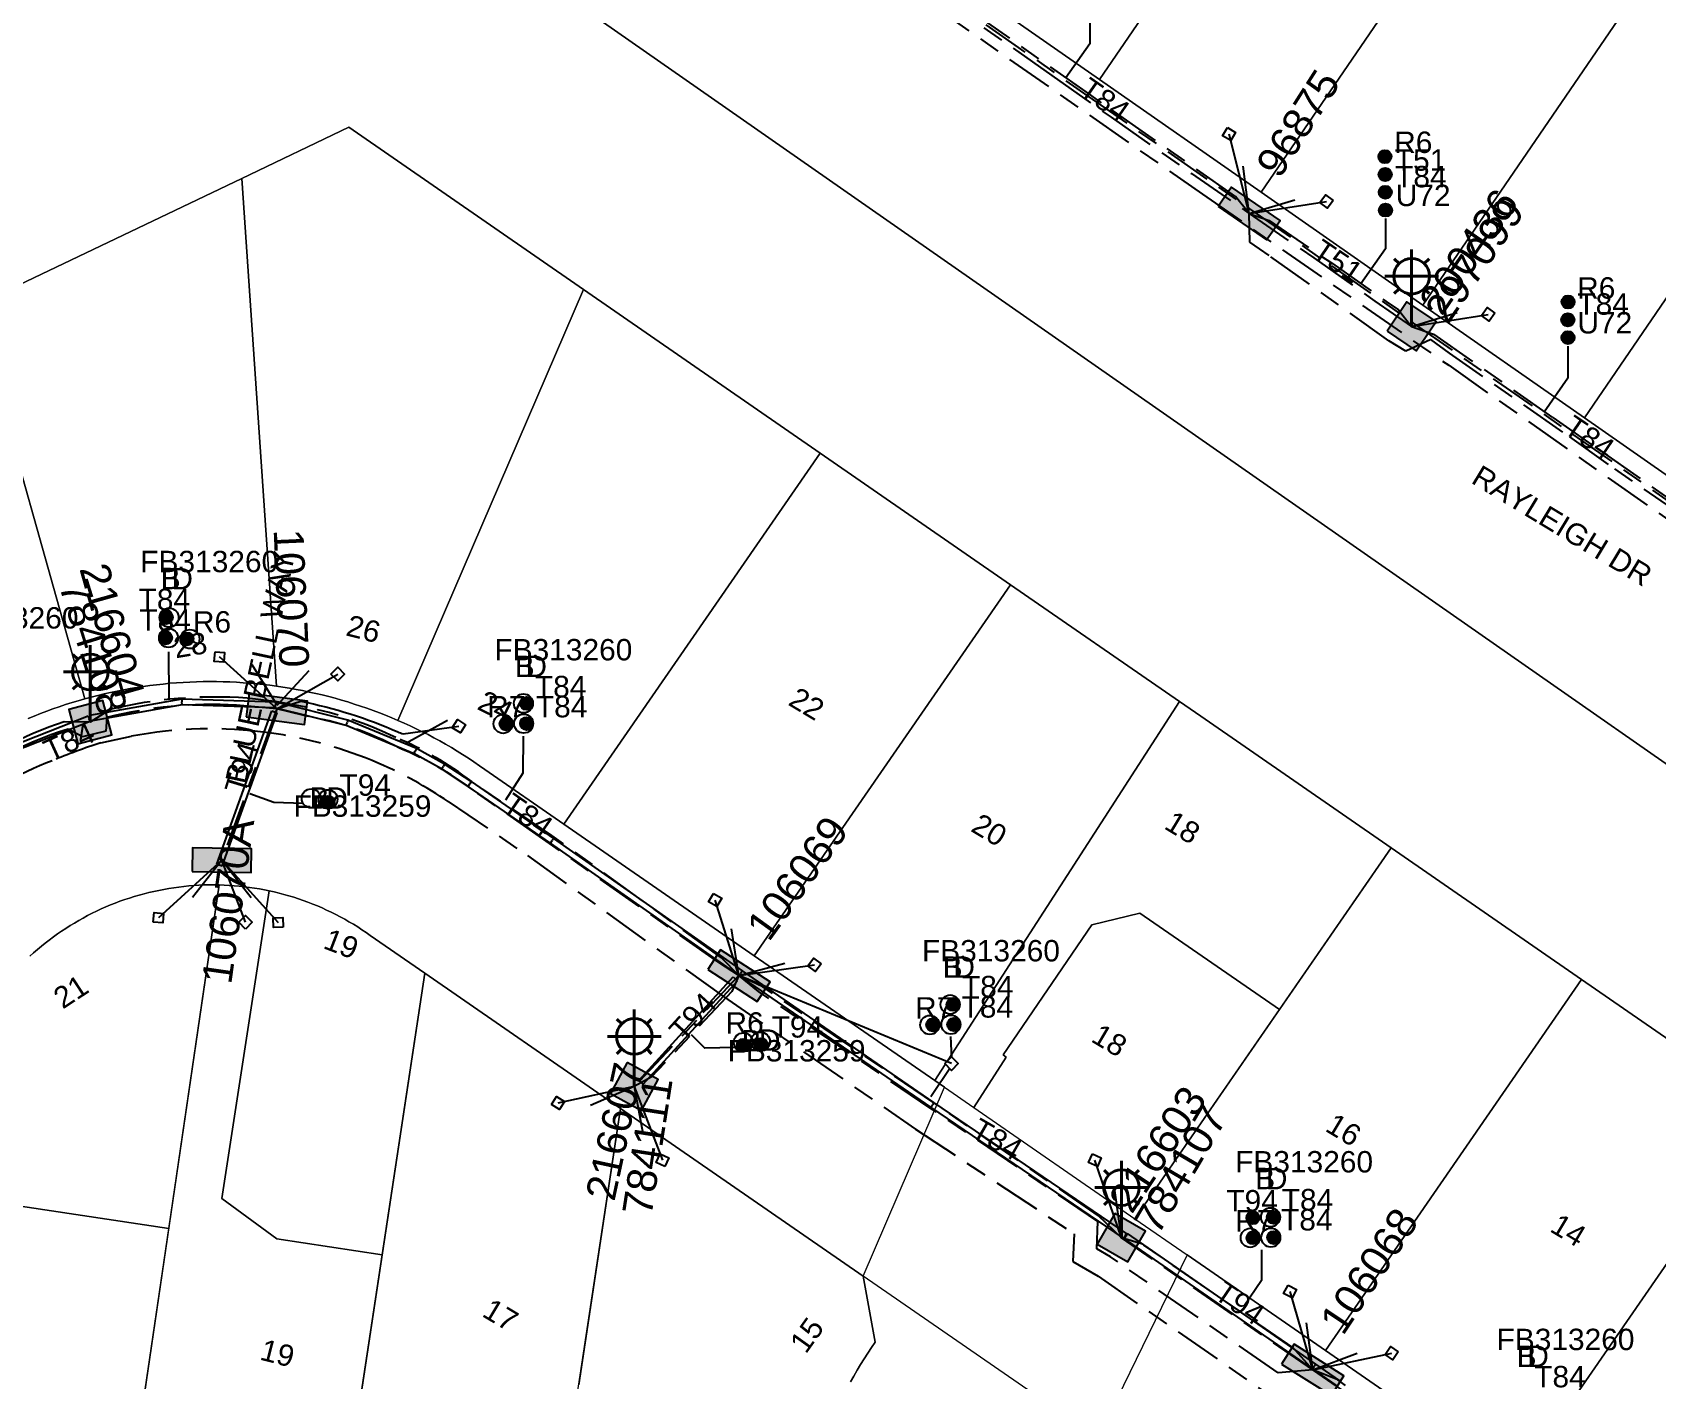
# Model space of a CAD drawing. Header units: metres. Extents: x 282960 to 285195, y 6134329 to 6136665.
# Drawn here: x 283253.1 to 283389.7, y 6135698.1 to 6135811.4 of the extents above; entities that cross this region are included whole.
import ezdxf
from ezdxf.enums import TextEntityAlignment as Align

# ---------------------------------------------------------------- set-up
doc = ezdxf.new("R2010")
doc.units = ezdxf.units.M
doc.linetypes.add('Cable Exist UG', pattern=[8.2, 4, -1.2, 1.8, -1.2])
doc.layers.get('0').update_dxf_attribs({"color": 6})
doc.layers.add('Cadastre Land Parcels_SP_EXT', color=9, linetype='Continuous', lineweight=5)
doc.layers.add('Cadastre Roads_SP_EXT', color=9, linetype='Continuous', lineweight=5)
for name, color, linetype in [('Duct_SP_EXT', 7, 'Continuous'), ('Equip_SP_SL_EXT', 7, 'Continuous'), ('Mains_HV_EXT', 7, 'Continuous'), ('Mains_LV_EXT', 7, 'Continuous'), ('Mains_SL_EXT', 7, 'Continuous'), ('Services_SP_EXT', 7, 'Continuous'), ('SupportsUG_SP_LV_EXT', 7, 'Continuous'), ('SupportsUG_SP_LV_SL_EXT', 7, 'Continuous'), ('Trench_SP_EXT', 7, 'Continuous')]:
    doc.layers.add(name, color=color, linetype=linetype)
doc.styles.add('COLUMN_LABEL', font='arial.ttf')
doc.styles.add('iecARIAL', font='arial.ttf', dxfattribs={"height": 2})
doc.styles.add('POLE_LABEL', font='arial.ttf')
doc.styles.get("Standard").update_dxf_attribs({"font": 'arial.ttf'})

# ---------------------------------------------------------------- blocks, each defined once
blk = doc.blocks.new('COLUMN_EXT')
blk.add_hatch(color=256).paths.add_polyline_path([(-1.49, 1.48), (-1.49, -1.49), (1.48, -1.49), (1.48, 1.48)])
blk.add_lwpolyline([(-1.49, -1.49), (1.48, -1.49), (1.48, 1.48), (-1.49, 1.48)], close=True)
for tag, height, style, flags, p in [('ASSET_NUM', 2.5, 'COLUMN_LABEL', 8, (2, 2)), ('STRUCTURE_PLANT_NUMBER', 0.2, 'POLE_LABEL', 9, (1.81, 0.03)), ('STREET_CODE', 0.2, 'COLUMN_LABEL', 9, (1.81, -0.2))]:
    blk.add_attdef(tag, text='', height=height, dxfattribs=dict(style=style, flags=flags)).set_placement(p, align=Align.MIDDLE_LEFT)
at = {"flags": 9}
for tag, p in [('COLUMN_TYPE', (1.81, -0.4)), ('OWNED_BY', (1.81, -0.6)), ('STATE', (1.81, -0.8)), ('USAGE', (1.81, -1)), ('LEGEND', (1.81, -1.2)), ('LOCATION', (1.81, -1.4)), ('STREETNAME', (1.81, -1.6)), ('SUBURB', (1.81, -1.8)), ('NOTES', (1.81, -2))]:
    blk.add_attdef(tag, text='', height=0.2, dxfattribs=at).set_placement(p, align=Align.MIDDLE_LEFT)
at = {"flags": 1}
blk.add_attdef('Z', (1.81, -2.35), '', height=0.2, dxfattribs=at)
blk = doc.blocks.new('PILLAR_EXT')
blk.add_hatch(color=256).paths.add_polyline_path([(-2.475, 0.99), (-2.475, -0.99), (2.475, -0.99), (2.475, 0.99)])
blk.add_lwpolyline([(-2.475, -0.99), (2.475, -0.99), (2.475, 0.99), (-2.475, 0.99)], close=True)
at = {"style": 'iecARIAL', "flags": 8}
blk.add_attdef('ASSET_NUM', (1.5, 3.5), '', height=2.5, dxfattribs=at)
for tag, p, flags in [('OWNED_BY', (0, -0.2), 9), ('STATE', (0, -0.4), 9), ('SUPPORT_TYPE', (0, -0.6), 9), ('USAGE', (0, -0.8), 9), ('LEGEND', (0, -1), 9), ('LOCATION', (0, -1.2), 9), ('NOTES', (0, -1.4), 9), ('STREETNAME', (0, -1.8), 9), ('SUBURB', (0, -2), 1), ('PARENT', (0, -1.6), 9)]:
    blk.add_attdef(tag, p, '', height=0.2, dxfattribs=dict(flags=flags))
blk = doc.blocks.new('DUCT_EXT')
blk.add_circle((0, 0.8), 0.8)
at = {"flags": 1}
blk.add_attdef('Z', (0, 0), '', height=0.2, dxfattribs=at)
at = {"flags": 9}
for tag, p in [('DUCT_CODE', (0, 0)), ('XSECT_TYPE', (0, -0.2)), ('STATE', (0, -0.6)), ('FB_REFERENCE', (0, -0.4)), ('NOTES', (0, -0.8))]:
    blk.add_attdef(tag, text='', height=0.2, dxfattribs=at).set_placement(p, align=Align.MIDDLE_LEFT)
blk = doc.blocks.new('SL_LANTERN_EXT')
at = {"lineweight": 40}
for p, q in [((-1.46, 5.68), (-1.06, 5.28)), ((0, 1.97), (0, 6.47)), ((1.46, 5.68), (1.06, 5.28)), ((-2.25, 4.22), (2.25, 4.22)), ((-1.46, 2.76), (-1.06, 3.16)), ((1.46, 2.76), (1.06, 3.16)), ((0, 0), (0, 2.72))]:
    blk.add_line(p, q, dxfattribs=at)
blk.add_circle((0, 4.22), 1.5, dxfattribs=at)
at = {"style": 'iecARIAL', "flags": 8}
blk.add_attdef('ASSET_NUM', (1.5, 1.5), '', height=2.5, dxfattribs=at)
for tag, p, height, flags in [('CONSTRUCTED_VOLTAGE', (0.98, -0.65), 0.2, 9), ('CONTROL_TYPE', (0.98, -0.85), 0.2, 9), ('LANTERN_PURPOSE', (0.98, -1.05), 0.2, 9), ('LANTERN_TYPE', (0.98, -1.25), 0.2, 9), ('NO_PHASES', (0.98, -1.45), 0.2, 9), ('LNUMBER', (2.18, -3.25), 2.5, 8), ('OPERATING_VOLTAGE', (0.98, -1.65), 0.2, 9), ('ORIENTATION', (0.98, -1.85), 0.2, 9), ('OWNED_BY', (0.98, -2.05), 0.2, 9), ('STATE', (0.98, -2.25), 0.2, 9), ('USAGE', (0.98, -2.45), 0.2, 9), ('CEXIST', (0.98, -2.65), 0.2, 9), ('CNEW', (0.98, -2.85), 0.2, 9), ('CNUMBER', (0.98, -3.05), 0.2, 9), ('CREMOVE', (0.98, -3.25), 0.2, 9), ('CREPLACE', (0.98, -3.45), 0.2, 9), ('LKINGHEIGHT', (0.98, -3.65), 0.2, 9), ('LBRACKET', (0.98, -3.85), 0.2, 9), ('LBRACKETVOCAB', (0.98, -4.05), 0.2, 9), ('LCATEGORY', (0.98, -4.25), 0.2, 9), ('LCHARGE1', (0.98, -4.45), 0.2, 9), ('LCHARGE1PERCENT', (0.98, -4.65), 0.2, 9), ('LCHARGE2', (0.98, -4.85), 0.2, 9), ('LCHARGE2PERCENT', (0.98, -5.05), 0.2, 9), ('LCHARGE3', (0.98, -5.25), 0.2, 9), ('LCHARGE3PERCENT', (0.98, -5.45), 0.2, 9), ('LEXIST', (0.98, -5.65), 0.2, 9), ('LLAMP', (0.98, -5.85), 0.2, 9), ('LLAMPVOCAB', (0.98, -6.05), 0.2, 9), ('LMAST', (0.98, -6.25), 0.2, 9), ('LMASTVOCAB', (0.98, -6.45), 0.2, 9), ('LNEW', (0.98, -6.65), 0.2, 9), ('LANTNUMBER', (0.98, -6.85), 0.2, 9), ('LOUTREACH', (0.98, -7.25), 0.2, 9), ('LOUTREACHVOCAB', (0.98, -7.45), 0.2, 9), ('LRATECODE', (0.98, -7.65), 0.2, 9), ('LREMOVE', (0.98, -7.85), 0.2, 9), ('LREPLACE', (0.98, -8.05), 0.2, 9), ('LTYPE', (0.98, -8.25), 0.2, 9), ('STREETNAME', (0.98, -9.25), 0.2, 9), ('SUBURB', (0.98, -9.45), 0.2, 1), ('LTYPEVOCAB', (0.98, -8.45), 0.2, 9), ('LEGEND', (0.98, -8.65), 0.2, 9), ('LOCATION', (0.98, -8.85), 0.2, 9), ('NOTES', (0.98, -9.05), 0.2, 9)]:
    blk.add_attdef(tag, p, '', height=height, dxfattribs=dict(flags=flags))
blk = doc.blocks.new('CCP_EXT')
at = {"flags": 9}
for tag, p in [('LEGEND', (0, -1.4)), ('STATE', (0, -1.8)), ('LIFE_SUPPORT', (0, -1.6)), ('NOTES', (0, -2))]:
    blk.add_attdef(tag, text='', height=0.2, dxfattribs=at).set_placement(p, align=Align.MIDDLE_LEFT)
blk.add_wipeout([(0, 0.57), (0.57, 0), (0, -0.57), (-0.57, 0)])
blk.add_lwpolyline([(-0.57, 0), (0, 0.57), (0.57, 0), (0, -0.57), (-0.57, 0)])
at = {"flags": 1}
blk.add_attdef('Z', (0, 0), '', height=0.2, dxfattribs=at)
at = {"flags": 9}
for tag, p in [('CCP_TYPE', (0, 0)), ('CONSTRUCTED_VOLTAGE', (0, -0.2)), ('OPERATING_VOLTAGE', (0, -0.6)), ('ORIENTATION', (0, -0.8)), ('OWNED_BY', (0, -1)), ('NO_PHASES', (0, -0.4)), ('USAGE', (0, -1.2))]:
    blk.add_attdef(tag, text='', height=0.2, dxfattribs=at).set_placement(p, align=Align.MIDDLE_LEFT)
blk = doc.blocks.new('CABLE_LARGE_EXT')
h = blk.add_hatch(color=256)
edge = h.paths.add_edge_path()
edge.add_arc((0, 0.55), 0.55, 0, 360)
blk.add_circle((0, 0.55), 0.55)
at = {"flags": 1}
blk.add_attdef('Z', (0, 0), '', height=0.2, dxfattribs=at)
at = {"flags": 9}
for tag, p in [('COND_CODE', (0, 0)), ('STATE', (0, -0.4)), ('XSECT_SIZE', (0, -0.6)), ('FB_REFERENCE', (0, -0.2)), ('NOTES', (0, -0.8))]:
    blk.add_attdef(tag, text='', height=0.2, dxfattribs=at).set_placement(p, align=Align.MIDDLE_LEFT)

msp = doc.modelspace()

# ---------------------------------------------------------------- linework, layer by layer
at = {"layer": 'Cadastre Land Parcels_SP_EXT', "linetype": 'Continuous'}
for points in [[(283219.92, 6135869.03), (283205.02, 6135767.79), (283219.39, 6135774.65), (283248.22, 6135788.41), (283270.74, 6135799.17), (283279.75, 6135803.47), (283299.48, 6135789.82), (283319.38, 6135776.06), (283335.39, 6135764.98), (283349.6, 6135755.16), (283351.41, 6135753.91), (283367.42, 6135742.83), (283383.44, 6135731.75), (283399.46, 6135720.68)], [(283219.92, 6135869.03), (283205.02, 6135767.79), (283219.39, 6135774.65), (283248.22, 6135788.41), (283270.74, 6135799.17), (283279.75, 6135803.47), (283299.48, 6135789.82), (283319.38, 6135776.06), (283335.39, 6135764.98), (283349.6, 6135755.16), (283351.41, 6135753.91), (283367.42, 6135742.83), (283383.44, 6135731.75), (283399.46, 6135720.68)], [(283439.35, 6135715.85), (283253.22, 6135845.78)], [(283439.35, 6135715.85), (283253.22, 6135845.78)], [(283252.76, 6135753.71), (283253.28, 6135753.92), (283253.8, 6135754.13), (283254.32, 6135754.33), (283254.85, 6135754.52), (283255.38, 6135754.71), (283255.91, 6135754.89), (283256.45, 6135755.06), (283256.98, 6135755.22), (283257.52, 6135755.37), (283248.22, 6135788.41)], [(283244.83, 6135713.78), (283264.59, 6135710.81), (283268.83, 6135739.71), (283268.83, 6135739.71), (283268.4, 6135739.72), (283267.98, 6135739.72), (283267.55, 6135739.71), (283267.13, 6135739.69), (283266.7, 6135739.66), (283266.28, 6135739.63), (283265.85, 6135739.59), (283265.43, 6135739.54), (283265.01, 6135739.48), (283264.59, 6135739.42), (283264.17, 6135739.34), (283263.75, 6135739.26), (283263.34, 6135739.17), (283262.92, 6135739.08), (283262.51, 6135738.97), (283262.1, 6135738.86), (283261.69, 6135738.74), (283261.29, 6135738.61), (283260.88, 6135738.48), (283260.48, 6135738.34), (283260.09, 6135738.19), (283259.69, 6135738.03), (283259.3, 6135737.86), (283258.91, 6135737.69), (283258.52, 6135737.51), (283258.14, 6135737.33), (283257.76, 6135737.13), (283257.39, 6135736.93), (283257.02, 6135736.73), (283256.65, 6135736.51), (283256.29, 6135736.29), (283255.93, 6135736.06), (283255.57, 6135735.83), (283255.22, 6135735.59), (283254.88, 6135735.34), (283254.54, 6135735.08), (283254.2, 6135734.82), (283253.87, 6135734.56), (283253.54, 6135734.28), (283253.22, 6135734.01), (283252.91, 6135733.72)], [(283321.94, 6135697.9), (283322.21, 6135698.39), (283322.5, 6135698.87), (283322.79, 6135699.36), (283323.08, 6135699.83), (283323.39, 6135700.31), (283323.7, 6135700.78), (283324.01, 6135701.24), (283322.99, 6135706.8), (283302.59, 6135720.91), (283299.07, 6135697.66)]]:
    msp.add_lwpolyline(points, dxfattribs=at)
for points in [[(283363.27, 6135841.8), (283348.83, 6135849.79), (283327.37, 6135818.33), (283342.89, 6135807.49), (283365.5, 6135840.57), (283363.27, 6135841.8)], [(283342.89, 6135807.49), (283356.48, 6135798), (283379.09, 6135831.08), (283374.1, 6135834.56), (283365.5, 6135840.57), (283342.89, 6135807.49)], [(283356.48, 6135798), (283370.07, 6135788.51), (283392.68, 6135821.58), (283387.69, 6135825.07), (283379.09, 6135831.08), (283356.48, 6135798)], [(283370.07, 6135788.51), (283383.67, 6135779.02), (283406.28, 6135812.09), (283401.16, 6135815.67), (283392.68, 6135821.58), (283370.07, 6135788.51)], [(283383.67, 6135779.02), (283397.26, 6135769.53), (283419.87, 6135802.6), (283414.62, 6135806.27), (283406.28, 6135812.09), (283383.67, 6135779.02)], [(283299.48, 6135789.82), (283279.75, 6135803.47), (283270.74, 6135799.17), (283273.64, 6135756.44), (283274.19, 6135756.36), (283274.75, 6135756.27), (283275.3, 6135756.17), (283275.85, 6135756.07), (283276.4, 6135755.95), (283276.95, 6135755.83), (283277.49, 6135755.7), (283278.04, 6135755.57), (283278.58, 6135755.42), (283279.12, 6135755.27), (283279.66, 6135755.11), (283280.19, 6135754.94), (283280.73, 6135754.77), (283281.26, 6135754.59), (283281.79, 6135754.4), (283282.31, 6135754.2), (283282.83, 6135754), (283283.35, 6135753.78), (283283.87, 6135753.56), (283299.48, 6135789.82)], [(283270.74, 6135799.17), (283248.22, 6135788.41), (283257.52, 6135755.37), (283258.06, 6135755.52), (283258.61, 6135755.66), (283259.15, 6135755.79), (283259.7, 6135755.91), (283260.25, 6135756.03), (283260.8, 6135756.14), (283261.35, 6135756.24), (283261.9, 6135756.33), (283262.46, 6135756.42), (283263.01, 6135756.49), (283263.57, 6135756.56), (283264.13, 6135756.62), (283264.69, 6135756.68), (283265.25, 6135756.72), (283265.81, 6135756.76), (283266.37, 6135756.79), (283266.93, 6135756.81), (283267.49, 6135756.82), (283268.05, 6135756.83), (283268.61, 6135756.82), (283269.17, 6135756.81), (283269.73, 6135756.8), (283270.29, 6135756.77), (283270.85, 6135756.73), (283271.41, 6135756.69), (283271.97, 6135756.64), (283272.53, 6135756.58), (283273.08, 6135756.52), (283273.64, 6135756.44), (283270.74, 6135799.17)], [(283319.38, 6135776.06), (283299.48, 6135789.82), (283283.87, 6135753.56), (283284.38, 6135753.34), (283284.89, 6135753.1), (283285.4, 6135752.86), (283285.9, 6135752.61), (283286.4, 6135752.36), (283286.89, 6135752.09), (283287.39, 6135751.83), (283287.87, 6135751.55), (283288.36, 6135751.27), (283288.84, 6135750.97), (283289.31, 6135750.68), (283289.79, 6135750.37), (283290.25, 6135750.06), (283290.72, 6135749.75), (283291.17, 6135749.42), (283297.81, 6135744.84), (283319.38, 6135776.06)], [(283297.81, 6135744.84), (283313.82, 6135733.76), (283335.39, 6135764.98), (283319.38, 6135776.06), (283297.81, 6135744.84)], [(283349.6, 6135755.16), (283335.39, 6135764.98), (283313.82, 6135733.76), (283329.02, 6135723.26), (283349.6, 6135755.16)], [(283367.42, 6135742.83), (283351.41, 6135753.91), (283349.6, 6135755.16), (283329.02, 6135723.26), (283329.84, 6135722.69), (283332.31, 6135720.98), (283335.04, 6135725.22), (283334.77, 6135725.41), (283342.24, 6135736.37), (283346.27, 6135737.35), (283358.02, 6135729.22), (283367.42, 6135742.83)], [(283345.86, 6135711.61), (283350.25, 6135708.58), (283361.88, 6135700.54), (283383.44, 6135731.75), (283367.42, 6135742.83), (283345.86, 6135711.61)], [(283282.53, 6135708.58), (283273.68, 6135709.94), (283269.04, 6135713.32), (283273.04, 6135739.22), (283272.63, 6135739.3), (283272.21, 6135739.38), (283271.79, 6135739.45), (283271.37, 6135739.51), (283270.95, 6135739.56), (283270.52, 6135739.61), (283270.1, 6135739.65), (283269.68, 6135739.68), (283269.25, 6135739.7), (283268.83, 6135739.71), (283261.79, 6135691.75), (283279.17, 6135686.37), (283282.53, 6135708.58)], [(283286.12, 6135732.29), (283281.54, 6135735.46), (283281.19, 6135735.71), (283280.84, 6135735.94), (283280.48, 6135736.18), (283280.12, 6135736.4), (283279.75, 6135736.62), (283279.39, 6135736.83), (283279.01, 6135737.03), (283278.64, 6135737.23), (283278.25, 6135737.42), (283277.87, 6135737.6), (283277.48, 6135737.78), (283277.09, 6135737.95), (283276.7, 6135738.11), (283276.3, 6135738.26), (283275.9, 6135738.41), (283275.5, 6135738.55), (283275.1, 6135738.68), (283274.69, 6135738.8), (283274.28, 6135738.92), (283273.87, 6135739.02), (283273.46, 6135739.13), (283273.04, 6135739.22), (283269.04, 6135713.32), (283273.68, 6135709.94), (283282.53, 6135708.58), (283286.12, 6135732.29)], [(283358.02, 6135729.22), (283346.27, 6135737.35), (283342.24, 6135736.37), (283334.77, 6135725.41), (283335.04, 6135725.22), (283332.31, 6135720.98), (283345.86, 6135711.61), (283358.02, 6135729.22)], [(283278.63, 6135682.8), (283296.08, 6135677.88), (283302.59, 6135720.91), (283286.12, 6135732.29), (283278.63, 6135682.8)], [(283361.88, 6135700.54), (283377.9, 6135689.47), (283399.46, 6135720.68), (283383.44, 6135731.75), (283361.88, 6135700.54)], [(283377.9, 6135689.47), (283393.91, 6135678.39), (283415.47, 6135709.6), (283399.46, 6135720.68), (283377.9, 6135689.47)], [(283264.59, 6135710.81), (283244.83, 6135713.78), (283242.4, 6135697.76), (283261.79, 6135691.75), (283264.59, 6135710.81)]]:
    msp.add_lwpolyline(points, close=True, dxfattribs=at)
at = {"layer": 'Cadastre Roads_SP_EXT', "linetype": 'Continuous'}
msp.add_lwpolyline([(283342.73, 6135693.15), (283322.99, 6135706.8), (283324.01, 6135701.24), (283323.7, 6135700.78), (283323.39, 6135700.31), (283323.08, 6135699.83), (283322.79, 6135699.36), (283322.5, 6135698.87), (283322.21, 6135698.39), (283321.94, 6135697.9)], dxfattribs=at)
at = {"layer": 'Duct_SP_EXT'}
for p, q in [((283265.68, 6135755.36), (283257.91, 6135753.96)), ((283273.57, 6135755.1), (283265.68, 6135755.36)), ((283265.68, 6135755.36), (283265.7, 6135755.12)), ((283265.72, 6135754.88), (283265.7, 6135755.12)), ((283273.57, 6135755.1), (283273.57, 6135754.86)), ((283273.62, 6135755.09), (283273.57, 6135754.86)), ((283279.66, 6135753.59), (283273.62, 6135755.09)), ((283257.81, 6135753.92), (283249.98, 6135750.84)), ((283257.81, 6135753.92), (283257.9, 6135753.7)), ((283257.99, 6135753.47), (283257.9, 6135753.7)), ((283257.91, 6135753.96), (283257.96, 6135753.72)), ((283258, 6135753.49), (283257.96, 6135753.72)), ((283265.72, 6135754.88), (283258, 6135753.49)), ((283273.56, 6135754.62), (283265.72, 6135754.88)), ((283268.64, 6135741.46), (283273.25, 6135754.37)), ((283269.09, 6135741.3), (283273.7, 6135754.21)), ((283273.25, 6135754.37), (283273.48, 6135754.29)), ((283273.7, 6135754.21), (283273.48, 6135754.29)), ((283273.51, 6135754.63), (283273.57, 6135754.86)), ((283279.51, 6135753.13), (283273.51, 6135754.63)), ((283273.56, 6135754.62), (283273.57, 6135754.86)), ((283279.66, 6135753.59), (283279.59, 6135753.36)), ((283285.43, 6135751.2), (283279.66, 6135753.59)), ((283257.99, 6135753.47), (283250.22, 6135750.42)), ((283279.51, 6135753.13), (283279.59, 6135753.36)), ((283285.22, 6135750.76), (283279.51, 6135753.13)), ((283285.21, 6135750.77), (283285.32, 6135750.98)), ((283285.22, 6135750.76), (283285.32, 6135750.98)), ((283285.43, 6135751.2), (283285.32, 6135750.98)), ((283285.44, 6135751.19), (283285.32, 6135750.98)), ((283285.44, 6135751.19), (283285.43, 6135751.2)), ((283287.79, 6135749.89), (283285.44, 6135751.19)), ((283287.54, 6135749.48), (283285.21, 6135750.77)), ((283285.21, 6135750.77), (283285.22, 6135750.76)), ((283287.54, 6135749.48), (283287.67, 6135749.68)), ((283289.78, 6135748.01), (283287.54, 6135749.48)), ((283287.79, 6135749.89), (283287.67, 6135749.68)), ((283290.04, 6135748.41), (283287.79, 6135749.89)), ((283289.77, 6135748.01), (283289.91, 6135748.21)), ((283289.78, 6135748.01), (283289.91, 6135748.21)), ((283290.05, 6135748.41), (283289.91, 6135748.21)), ((283290.04, 6135748.41), (283289.91, 6135748.21)), ((283290.05, 6135748.41), (283290.04, 6135748.41)), ((283296.98, 6135743.63), (283290.05, 6135748.41)), ((283296.7, 6135743.24), (283289.77, 6135748.01)), ((283289.77, 6135748.01), (283289.78, 6135748.01)), ((283296.7, 6135743.24), (283296.84, 6135743.44)), ((283296.98, 6135743.63), (283296.84, 6135743.44)), ((283268.64, 6135741.46), (283268.86, 6135741.38)), ((283269.09, 6135741.3), (283268.86, 6135741.38)), ((283304.13, 6135723.27), (283312.06, 6135731.97)), ((283312.06, 6135731.97), (283312.24, 6135731.81)), ((283312.42, 6135731.64), (283312.24, 6135731.81)), ((283312.58, 6135732.1), (283312.72, 6135732.29)), ((283312.58, 6135732.1), (283312.72, 6135732.29)), ((283312.86, 6135732.49), (283312.72, 6135732.29)), ((283312.86, 6135732.49), (283312.72, 6135732.29)), ((283304.49, 6135722.95), (283312.42, 6135731.64)), ((283304.13, 6135723.27), (283304.31, 6135723.11)), ((283304.49, 6135722.95), (283304.31, 6135723.11)), ((283328.68, 6135721), (283328.82, 6135721.2)), ((283328.95, 6135721.4), (283328.82, 6135721.2)), ((283344.89, 6135709.98), (283345.02, 6135710.17)), ((283344.96, 6135709.97), (283345.09, 6135710.17)), ((283345.16, 6135710.37), (283345.02, 6135710.17)), ((283345.23, 6135710.37), (283345.09, 6135710.17)), ((283360.8, 6135699), (283360.94, 6135699.2)), ((283360.8, 6135699), (283360.94, 6135699.2)), ((283362.8, 6135697.63), (283360.8, 6135699)), ((283361.08, 6135699.39), (283360.94, 6135699.2)), ((283361.08, 6135699.39), (283360.94, 6135699.2)), ((283363.07, 6135698.02), (283361.08, 6135699.39))]:
    msp.add_line(p, q, dxfattribs=at)
for points in [[(283342.06, 6135813.07), (283342.06, 6135810.49), (283340.05, 6135807.62)], [(283366.94, 6135795.8), (283366.94, 6135793.25), (283364.87, 6135790.31)], [(283382.29, 6135785.06), (283382.29, 6135782.36), (283380.3, 6135779.51)], [(283264.56, 6135759.33), (283264.59, 6135755.42)], [(283294.39, 6135752.22), (283294.38, 6135749.13), (283292.91, 6135746.85)], [(283275.89, 6135746.57), (283273.42, 6135746.65), (283271.42, 6135747.39)], [(283312.22, 6135726.04), (283309.68, 6135725.99), (283308.56, 6135727.11)], [(283330.34, 6135726.95), (283330.46, 6135724.53), (283328.7, 6135721.88)], [(283356.51, 6135709.02), (283356.5, 6135706.44), (283355.03, 6135704.24)]]:
    msp.add_lwpolyline(points, dxfattribs=at)
at = {"layer": 'Mains_LV_EXT', "linetype": 'Cable Exist UG'}
for points in [[(283273.67, 6135754.52), (283269.05, 6135741.8)], [(283312.55, 6135732.08), (283311.95, 6135730.75), (283311.95, 6135730.75), (283305.16, 6135723.53), (283303.75, 6135722.75)], [(283393.35, 6135673.98), (283392.75, 6135674.38), (283392.75, 6135674.38), (283389.9, 6135676.35), (283390.12, 6135678.62), (283390.12, 6135678.62), (283376.78, 6135687.85), (283362.9, 6135697.49), (283360.82, 6135698.9)]]:
    msp.add_lwpolyline(points, dxfattribs=at)
at = {"layer": 'Mains_SL_EXT', "linetype": 'Cable Exist UG'}
for points in [[(283273.71, 6135755.12), (283271.19, 6135755.43), (283271.19, 6135755.43, 0.076453), (283259.66, 6135754.49), (283259.66, 6135754.49), (283257.99, 6135753.42)], [(283257.99, 6135753.42), (283255.79, 6135753.44), (283255.79, 6135753.44, 0.082782), (283246.21, 6135748.42), (283246.21, 6135748.42), (283243.23, 6135745.99)]]:
    msp.add_lwpolyline(points, format="xyb", dxfattribs=at)
for points in [[(283312.55, 6135732.08), (283303.75, 6135722.75)], [(283392.8, 6135676.76), (283391.21, 6135678.47), (283391.21, 6135678.47), (283377.06, 6135688.25), (283362.93, 6135698.06), (283360.82, 6135698.9)]]:
    msp.add_lwpolyline(points, dxfattribs=at)
at = {"layer": 'Trench_SP_EXT', "linetype": 'Cable Exist UG'}
for points in [[(283355.47, 6135796.22), (283354.88, 6135800.95)], [(283355.47, 6135796.22), (283359.8, 6135797.52)], [(283369.14, 6135786.72), (283373.39, 6135788.02)], [(283273.7, 6135754.83), (283271.38, 6135758.57)], [(283273.7, 6135754.83), (283276.4, 6135757.76)], [(283269.05, 6135741.8), (283266.43, 6135738.46)], [(283269.05, 6135741.8), (283271.86, 6135738.23)], [(283312.55, 6135732.08), (283311.83, 6135736.69)], [(283312.55, 6135732.08), (283317.07, 6135733.32)], [(283303.75, 6135722.75), (283299.39, 6135720.87)], [(283303.75, 6135722.75), (283304.55, 6135718.28)], [(283344.73, 6135710.03), (283344.07, 6135714.69)], [(283360.82, 6135698.9), (283360.2, 6135703.63)], [(283360.82, 6135698.9), (283365, 6135700.47)]]:
    msp.add_lwpolyline(points, dxfattribs=at)

# ---------------------------------------------------------------- block references
at = {"layer": 'Duct_SP_EXT'}
for name, p in [('CABLE_LARGE_EXT', (283366.89, 6135800.45)), ('CABLE_LARGE_EXT', (283366.91, 6135798.95)), ('CABLE_LARGE_EXT', (283366.92, 6135797.45)), ('CABLE_LARGE_EXT', (283366.94, 6135795.95)), ('CABLE_LARGE_EXT', (283382.3, 6135788.22)), ('CABLE_LARGE_EXT', (283382.28, 6135786.72)), ('CABLE_LARGE_EXT', (283382.29, 6135785.22)), ('DUCT_EXT', (283276.57, 6135746.2)), ('DUCT_EXT', (283277.98, 6135746.12)), ('CABLE_LARGE_EXT', (283277.98, 6135746.12)), ('DUCT_EXT', (283312.92, 6135725.67)), ('CABLE_LARGE_EXT', (283312.92, 6135725.67)), ('DUCT_EXT', (283314.36, 6135725.73)), ('CABLE_LARGE_EXT', (283314.4, 6135725.73))]:
    msp.add_blockref(name, p, dxfattribs=at)
for name, p, rotation in [('DUCT_EXT', (283263.82, 6135762.23), 268.4439280115279), ('CABLE_LARGE_EXT', (283263.82, 6135762.23), 268.4439280115279), ('DUCT_EXT', (283263.77, 6135760.52), 268.4439280115279), ('CABLE_LARGE_EXT', (283263.77, 6135760.52), 268.4439280115279), ('DUCT_EXT', (283265.57, 6135760.43), 268.4439280115279), ('CABLE_LARGE_EXT', (283265.57, 6135760.43), 268.4439280115279), ('DUCT_EXT', (283295.22, 6135755), 90.73452102142853), ('CABLE_LARGE_EXT', (283295.22, 6135755), 90.73452102142853), ('DUCT_EXT', (283293.51, 6135753.28), 90.73452102142853), ('CABLE_LARGE_EXT', (283293.51, 6135753.28), 90.73452102142853), ('DUCT_EXT', (283295.24, 6135753.3), 90.73452102142853), ('CABLE_LARGE_EXT', (283295.24, 6135753.3), 90.73452102142853), ('DUCT_EXT', (283331.12, 6135729.67), 91.15733306071954), ('CABLE_LARGE_EXT', (283331.12, 6135729.67), 91.15733306071954), ('DUCT_EXT', (283329.41, 6135727.95), 91.15733306071954), ('CABLE_LARGE_EXT', (283329.41, 6135727.95), 91.15733306071954), ('DUCT_EXT', (283331.18, 6135727.98), 91.15733306071954), ('CABLE_LARGE_EXT', (283331.18, 6135727.98), 91.15733306071954), ('DUCT_EXT', (283358.07, 6135711.76), 90.81093514638837), ('CABLE_LARGE_EXT', (283356.34, 6135711.72), 90.81093514638837), ('CABLE_LARGE_EXT', (283358.07, 6135711.76), 90.81093514638837), ('DUCT_EXT', (283356.36, 6135710.03), 90.81093514638837), ('CABLE_LARGE_EXT', (283356.36, 6135710.03), 90.81093514638837), ('DUCT_EXT', (283358.09, 6135710.05), 90.81093514638837), ('CABLE_LARGE_EXT', (283358.09, 6135710.05), 90.81093514638837)]:
    msp.add_blockref(name, p, dxfattribs=dict(at, rotation=rotation))
at = {"layer": 'Equip_SP_SL_EXT'}
ref = msp.add_blockref('SL_LANTERN_EXT', (283369.14, 6135786.72), dxfattribs=at)
ref.add_attrib('ASSET_NUM', '200436', dxfattribs={"layer": '0', "height": 2.5, "rotation": 55.6391, "style": 'iecARIAL'}).set_placement((283370.64, 6135788.22), align=Align.MIDDLE_LEFT)
ref = msp.add_blockref('SL_LANTERN_EXT', (283257.99, 6135753.42), dxfattribs=at)
ref.add_attrib('ASSET_NUM', '216604', dxfattribs={"layer": '0', "height": 2.5, "rotation": 285.7247, "style": 'iecARIAL'}).set_placement((283259.49, 6135754.92), align=Align.BOTTOM_RIGHT)
ref = msp.add_blockref('SL_LANTERN_EXT', (283303.75, 6135722.75), dxfattribs=at)
ref.add_attrib('ASSET_NUM', '216607', dxfattribs={"layer": '0', "height": 2.5, "rotation": 77.8827, "style": 'iecARIAL'}).set_placement((283305.25, 6135724.25), align=Align.BOTTOM_RIGHT)
ref = msp.add_blockref('SL_LANTERN_EXT', (283344.73, 6135710.03), dxfattribs=at)
ref.add_attrib('ASSET_NUM', '216603', dxfattribs={"layer": '0', "height": 2.5, "rotation": 56.6554, "style": 'iecARIAL'}).set_placement((283346.23, 6135711.53), align=Align.BOTTOM_LEFT)
at = {"layer": 'SupportsUG_SP_LV_EXT'}
ref = msp.add_blockref('PILLAR_EXT', (283355.47, 6135796.22), dxfattribs=dict(at, rotation=325.3048465151701))
ref.add_attrib('ASSET_NUM', '96875', dxfattribs={"layer": '0', "height": 2.5, "rotation": 57.5602, "style": 'iecARIAL'}).set_placement((283356.97, 6135799.72), align=Align.MIDDLE_LEFT)
ref = msp.add_blockref('PILLAR_EXT', (283273.67, 6135754.52), dxfattribs=dict(at, rotation=352.5566417196694))
ref.add_attrib('ASSET_NUM', '106070', dxfattribs={"layer": '0', "height": 2.5, "rotation": 272.5194, "style": 'iecARIAL'}).set_placement((283275.17, 6135758.02), align=Align.MIDDLE_RIGHT)
ref = msp.add_blockref('PILLAR_EXT', (283269.05, 6135741.8), dxfattribs=dict(at, rotation=359.0626465250791))
ref.add_attrib('ASSET_NUM', '106070A', dxfattribs={"layer": '0', "height": 2.5, "rotation": 81.9757, "style": 'iecARIAL'}).set_placement((283270.55, 6135745.3), align=Align.MIDDLE_RIGHT)
ref = msp.add_blockref('PILLAR_EXT', (283312.55, 6135732.08), dxfattribs=dict(at, rotation=327.0845636756085))
ref.add_attrib('ASSET_NUM', '106069', dxfattribs={"layer": '0', "height": 2.5, "rotation": 54.1275, "style": 'iecARIAL'}).set_placement((283314.05, 6135735.58), align=Align.MIDDLE_LEFT)
ref = msp.add_blockref('PILLAR_EXT', (283360.82, 6135698.9), dxfattribs=dict(at, rotation=327.7323812238825))
ref.add_attrib('ASSET_NUM', '106068', dxfattribs={"layer": '0', "height": 2.5, "rotation": 56.3174, "style": 'iecARIAL'}).set_placement((283362.32, 6135702.4), align=Align.MIDDLE_LEFT)
at = {"layer": 'SupportsUG_SP_LV_SL_EXT'}
ref = msp.add_blockref('COLUMN_EXT', (283369.14, 6135786.72), dxfattribs=dict(at, rotation=325.9807776351135))
ref.add_attrib('ASSET_NUM', '297099', dxfattribs={"layer": '0', "height": 2.5, "rotation": 55.6391, "style": 'COLUMN_LABEL'}).set_placement((283371.14, 6135787.47), align=Align.MIDDLE_LEFT)
ref = msp.add_blockref('COLUMN_EXT', (283257.99, 6135753.42), dxfattribs=dict(at, rotation=14.84418542857556))
ref.add_attrib('ASSET_NUM', '784108', dxfattribs={"layer": '0', "height": 2.5, "rotation": 287.305, "style": 'COLUMN_LABEL'}).set_placement((283259.99, 6135754.17), align=Align.MIDDLE_RIGHT)
ref = msp.add_blockref('COLUMN_EXT', (283303.75, 6135722.75), dxfattribs=dict(at, rotation=241.5343634187753))
ref.add_attrib('ASSET_NUM', '784111', dxfattribs={"layer": '0', "height": 2.5, "rotation": 81.1248, "style": 'COLUMN_LABEL'}).set_placement((283305.75, 6135723.5), align=Align.MIDDLE_RIGHT)
ref = msp.add_blockref('COLUMN_EXT', (283344.73, 6135710.03), dxfattribs=dict(at, rotation=330.3178142737045))
ref.add_attrib('ASSET_NUM', '784107', dxfattribs={"layer": '0', "height": 2.5, "rotation": 59.475, "style": 'COLUMN_LABEL'}).set_placement((283346.73, 6135710.78), align=Align.MIDDLE_LEFT)

# ---------------------------------------------------------------- texts
at = {"layer": 'Cadastre Land Parcels_SP_EXT'}
for s, rotation, p in [('26', 345.8401, (283279.4, 6135760.73)), ('28', 9.4762, (283265.17, 6135758.78)), ('24', 333.7089, (283290.43, 6135754.55)), ('22', 329.0814, (283316.6, 6135754.91)), ('20', 329.0848, (283331.96, 6135744.29)), ('18', 328.7909, (283348.22, 6135744.51)), ('19', 339.0544, (283277.48, 6135734.42)), ('21', 33.2317, (283255.67, 6135729.22)), ('18', 329.1576, (283342.07, 6135726.59)), ('16', 329.0846, (283361.77, 6135719.06)), ('14', 329.0814, (283380.67, 6135710.61)), ('17', 329.0806, (283290.85, 6135703.47)), ('15', 54.5297, (283318.18, 6135700.18)), ('19', 345.5864, (283272.16, 6135699.79))]:
    msp.add_text(s, height=1.8, rotation=rotation, dxfattribs=at).set_placement(p)
at = {"layer": 'Cadastre Roads_SP_EXT'}
msp.add_text('RAYLEIGH DR', height=1.8, rotation=328.8321, dxfattribs=at).set_placement((283374.05, 6135773.59))
at = {"layer": 'Duct_SP_EXT'}
for s, p in [('R6', (283367.67, 6135801.31)), ('T51', (283367.72, 6135799.82)), ('T84', (283367.75, 6135798.42)), ('U72', (283367.8, 6135796.84)), ('R6', (283383.06, 6135789.05)), ('T84', (283383.08, 6135787.7)), ('U72', (283383.08, 6135786.12)), ('FB313260', (283262.19, 6135766.03)), ('B', (283263.91, 6135764.6)), ('D', (283264.81, 6135764.59)), ('T84', (283262.05, 6135762.84)), ('FB313260', (283245.39, 6135761.29)), ('T84', (283262.11, 6135761.1)), ('R6', (283266.62, 6135760.95)), ('FB313260', (283291.98, 6135758.61)), ('B', (283293.69, 6135757.21)), ('D', (283294.59, 6135757.21)), ('T84', (283295.39, 6135755.51)), ('R7', (283291.37, 6135753.82)), ('T84', (283295.47, 6135753.82)), ('T94', (283278.95, 6135747.22)), ('FB313259', (283275.08, 6135745.45)), ('B', (283276.43, 6135746.14)), ('D', (283277.83, 6135746.13)), ('FB313260', (283327.95, 6135733.28)), ('B', (283329.69, 6135731.9)), ('D', (283330.59, 6135731.9)), ('T84', (283331.31, 6135730.26)), ('T84', (283331.28, 6135728.55)), ('R6', (283311.42, 6135727.2)), ('R7', (283327.37, 6135728.47)), ('T94', (283315.3, 6135726.87)), ('FB313259', (283311.6, 6135724.86)), ('B', (283312.78, 6135725.7)), ('D', (283314.23, 6135725.76)), ('FB313260', (283354.29, 6135715.52)), ('B', (283355.98, 6135714.11)), ('D', (283356.88, 6135714.1)), ('T94', (283353.55, 6135712.24)), ('T84', (283358.21, 6135712.33)), ('R7', (283354.3, 6135710.55)), ('T84', (283358.15, 6135710.64)), ('FB313260', (283376.28, 6135700.57)), ('B', (283377.97, 6135699.15)), ('D', (283378.87, 6135699.15)), ('T84', (283379.45, 6135697.44))]:
    msp.add_text(s, height=1.8, dxfattribs=at).set_placement(p)
at = {"layer": 'Mains_LV_EXT'}
for s, rotation, p in [('T84', 325.1313, (283341.04, 6135806.29)), ('T51', 325.8604, (283360.63, 6135792.66)), ('T84', 325.8855, (283381.8, 6135777.85)), ('T84', 24.5341, (283254.6, 6135750.08)), ('T94', 73.0603, (283270.98, 6135747.25)), ('T84', 325.2044, (283292.52, 6135746.07)), ('T94', 47.6826, (283307.86, 6135726.42)), ('T84', 329.9941, (283331.93, 6135718.61)), ('T94', 325.6248, (283352.39, 6135705.01))]:
    msp.add_text(s, height=1.8, rotation=rotation, dxfattribs=at).set_placement(p)

# ---------------------------------------------------------------- next in the draw order: block references
at = {"layer": 'Services_SP_EXT'}
for p, rotation in [((283353.78, 6135802.9), 284.4034562445266), ((283361.98, 6135797.22), 188.9168906263234), ((283375.58, 6135787.73), 189.0534854916559), ((283268.85, 6135758.9), 310.556641727772), ((283288.99, 6135753.07), 12.78095529382554), ((283310.55, 6135738.44), 285.0845634198121), ((283263.72, 6135736.95), 40.72522776345144), ((283273.79, 6135736.56), 136.7252273611953), ((283271.04, 6135736.57), 90.0000000000002), ((283318.91, 6135732.99), 189.0845634286205), ((283297.33, 6135721.36), 13.47391554294227), ((283306.12, 6135716.56), 109.4739150118693), ((283342.5, 6135716.55), 290.7306898202513), ((283358.91, 6135705.5), 287.1696220281805), ((283367.46, 6135700.32), 191.1696216906388)]:
    msp.add_blockref('CCP_EXT', p, dxfattribs=dict(at, rotation=rotation))
for p in [(283278.8, 6135757.46), (283330.43, 6135724.68)]:
    msp.add_blockref('CCP_EXT', p, dxfattribs=at)

# ---------------------------------------------------------------- next in the draw order: linework, layer by layer
at = {"layer": 'Cadastre Roads_SP_EXT', "linetype": 'Continuous'}
for points in [[(283253.22, 6135845.78), (283439.35, 6135715.85)], [(283397.26, 6135769.53), (283383.67, 6135779.02), (283370.07, 6135788.51), (283356.48, 6135798), (283342.89, 6135807.49), (283327.37, 6135818.33)], [(283252.91, 6135733.72), (283253.22, 6135734.01), (283253.54, 6135734.28), (283253.87, 6135734.56), (283254.2, 6135734.82), (283254.54, 6135735.08), (283254.88, 6135735.34), (283255.22, 6135735.59), (283255.57, 6135735.83), (283255.93, 6135736.06), (283256.29, 6135736.29), (283256.65, 6135736.51), (283257.02, 6135736.73), (283257.39, 6135736.93), (283257.76, 6135737.13), (283258.14, 6135737.33), (283258.52, 6135737.51), (283258.91, 6135737.69), (283259.3, 6135737.86), (283259.69, 6135738.03), (283260.09, 6135738.19), (283260.48, 6135738.34), (283260.88, 6135738.48), (283261.29, 6135738.61), (283261.69, 6135738.74), (283262.1, 6135738.86), (283262.51, 6135738.97), (283262.92, 6135739.08), (283263.34, 6135739.17), (283263.75, 6135739.26), (283264.17, 6135739.34), (283264.59, 6135739.42), (283265.01, 6135739.48), (283265.43, 6135739.54), (283265.85, 6135739.59), (283266.28, 6135739.63), (283266.7, 6135739.66), (283267.13, 6135739.69), (283267.55, 6135739.71), (283267.98, 6135739.72), (283268.4, 6135739.72), (283268.83, 6135739.71), (283269.25, 6135739.7), (283269.68, 6135739.68), (283270.1, 6135739.65), (283270.52, 6135739.61), (283270.95, 6135739.56), (283271.37, 6135739.51), (283271.79, 6135739.45), (283272.21, 6135739.38), (283272.63, 6135739.3), (283273.04, 6135739.22), (283273.46, 6135739.13), (283273.87, 6135739.02), (283274.28, 6135738.92), (283274.69, 6135738.8), (283275.1, 6135738.68), (283275.5, 6135738.55), (283275.9, 6135738.41), (283276.3, 6135738.26), (283276.7, 6135738.11), (283277.09, 6135737.95), (283277.48, 6135737.78), (283277.87, 6135737.6), (283278.25, 6135737.42), (283278.64, 6135737.23), (283279.01, 6135737.03), (283279.39, 6135736.83), (283279.75, 6135736.62), (283280.12, 6135736.4), (283280.48, 6135736.18), (283280.84, 6135735.94), (283281.19, 6135735.71), (283281.54, 6135735.46), (283286.12, 6135732.29), (283302.59, 6135720.91), (283322.99, 6135706.8), (283329.84, 6135722.69), (283329.02, 6135723.26), (283313.82, 6135733.76), (283297.81, 6135744.84), (283297.81, 6135744.84), (283291.17, 6135749.42), (283290.72, 6135749.75), (283290.25, 6135750.06), (283289.79, 6135750.37), (283289.31, 6135750.68), (283288.84, 6135750.97), (283288.36, 6135751.27), (283287.87, 6135751.55), (283287.39, 6135751.83), (283286.89, 6135752.09), (283286.4, 6135752.36), (283285.9, 6135752.61), (283285.4, 6135752.86), (283284.89, 6135753.1), (283284.38, 6135753.34), (283283.87, 6135753.56), (283283.35, 6135753.78), (283282.83, 6135754), (283282.31, 6135754.2), (283281.79, 6135754.4), (283281.26, 6135754.59), (283280.73, 6135754.77), (283280.19, 6135754.94), (283279.66, 6135755.11), (283279.12, 6135755.27), (283278.58, 6135755.42), (283278.04, 6135755.57), (283277.49, 6135755.7), (283276.95, 6135755.83), (283276.4, 6135755.95), (283275.85, 6135756.07), (283275.3, 6135756.17), (283274.75, 6135756.27), (283274.19, 6135756.36), (283273.64, 6135756.44), (283273.08, 6135756.52), (283272.53, 6135756.58), (283271.97, 6135756.64), (283271.41, 6135756.69), (283270.85, 6135756.73), (283270.29, 6135756.77), (283269.73, 6135756.8), (283269.17, 6135756.81), (283268.61, 6135756.82), (283268.05, 6135756.83), (283267.49, 6135756.82), (283266.93, 6135756.81), (283266.37, 6135756.79), (283265.81, 6135756.76), (283265.25, 6135756.72), (283264.69, 6135756.68), (283264.13, 6135756.62), (283263.57, 6135756.56), (283263.01, 6135756.49), (283262.46, 6135756.42), (283261.9, 6135756.33), (283261.35, 6135756.24), (283260.8, 6135756.14), (283260.25, 6135756.03), (283259.7, 6135755.91), (283259.15, 6135755.79), (283258.61, 6135755.66), (283258.06, 6135755.52), (283257.52, 6135755.37), (283256.98, 6135755.22), (283256.45, 6135755.06), (283255.91, 6135754.89), (283255.38, 6135754.71), (283254.85, 6135754.52), (283254.32, 6135754.33), (283253.8, 6135754.13), (283253.28, 6135753.92), (283252.76, 6135753.71)], [(283393.91, 6135678.39), (283377.9, 6135689.47), (283361.88, 6135700.54), (283350.25, 6135708.58), (283342.73, 6135693.15), (283360.54, 6135680.83), (283378.95, 6135668.11), (283394.58, 6135657.3)]]:
    msp.add_lwpolyline(points, dxfattribs=at)
at = {"layer": 'Duct_SP_EXT'}
for p, q in [((283312.58, 6135732.1), (283296.7, 6135743.24)), ((283312.86, 6135732.49), (283296.98, 6135743.63)), ((283328.68, 6135721), (283312.58, 6135732.1)), ((283328.95, 6135721.4), (283312.86, 6135732.49)), ((283344.89, 6135709.98), (283328.68, 6135721)), ((283345.16, 6135710.37), (283328.95, 6135721.4)), ((283360.8, 6135699), (283344.96, 6135709.97)), ((283361.08, 6135699.39), (283345.23, 6135710.37))]:
    msp.add_line(p, q, dxfattribs=at)
at = {"layer": 'Mains_HV_EXT', "linetype": 'Cable Exist UG'}
msp.add_lwpolyline([(283328.6, 6135813.88), (283351.54, 6135797.84), (283372.26, 6135783.44), (283385.68, 6135773.96), (283395.07, 6135767.41), (283403.95, 6135761.14), (283428.19, 6135744.22), (283450.34, 6135728.95), (283457.72, 6135724.57), (283470.74, 6135718.43), (283481.86, 6135714.86), (283489.7, 6135713.41), (283503.85, 6135711.64)], dxfattribs=at)
at = {"layer": 'Mains_LV_EXT', "linetype": 'Cable Exist UG'}
for points in [[(283310.94, 6135827.32), (283311.56, 6135824.46), (283313.81, 6135822.8), (283316.08, 6135821.3), (283318.46, 6135819.65), (283321.75, 6135817.27), (283324.61, 6135815.37), (283326.17, 6135814.3), (283328.89, 6135814.81), (283338.87, 6135807.84), (283343.85, 6135804.31), (283350.61, 6135799.59), (283355.47, 6135796.22)], [(283355.47, 6135796.22), (283360.9, 6135792.48), (283366.05, 6135788.84), (283369.14, 6135786.72)], [(283396.15, 6135767.88), (283392.01, 6135770.76), (283385.69, 6135775.09), (283381.86, 6135777.82), (283372.31, 6135784.46), (283370.76, 6135785.61), (283368.65, 6135784.64), (283367.23, 6135785.51), (283357.15, 6135792.67), (283355.52, 6135793.79), (283355.47, 6135796.22)], [(283360.82, 6135698.9), (283357.91, 6135698.65), (283357.91, 6135698.65), (283343.81, 6135708.42), (283342.65, 6135709.1), (283342.74, 6135711.4), (283342.74, 6135711.4), (283328.64, 6135720.94), (283314.21, 6135730.74), (283312.55, 6135732.08)], [(283360.82, 6135698.9), (283344.73, 6135710.03)]]:
    msp.add_lwpolyline(points, dxfattribs=at)
for points in [[(283273.67, 6135754.52), (283270.28, 6135754.83), (283270.28, 6135754.83, 0.076094), (283259.38, 6135753.81), (283259.38, 6135753.81), (283259.3, 6135752.65), (283257.34, 6135752.19), (283256.12, 6135752.82), (283255.39, 6135752.61), (283255.39, 6135752.61, 0.08794), (283244.87, 6135746.68), (283244.87, 6135746.68), (283245.44, 6135744.56), (283244.69, 6135744), (283244.19, 6135743.53), (283242.22, 6135744.29), (283242.22, 6135744.29, 0.076148), (283235.51, 6135735.16), (283235.51, 6135735.16, 0.053296), (283231.65, 6135725.42), (283231.65, 6135725.42), (283230.89, 6135722.31)], [(283312.55, 6135732.08), (283310.86, 6135733.19), (283310.86, 6135733.19), (283296.34, 6135743.4), (283290.16, 6135747.71), (283290.16, 6135747.71, 0.064772), (283284.05, 6135751.2), (283284.05, 6135751.2, 0.080352), (283275.97, 6135753.96), (283275.97, 6135753.96), (283273.67, 6135754.52)], [(283243.63, 6135745.46), (283246.81, 6135745.67), (283246.81, 6135745.67, -0.073666), (283254.79, 6135750.16), (283254.79, 6135750.16, -0.021172), (283258.88, 6135751.68), (283258.88, 6135751.68), (283261.44, 6135752.23), (283261.44, 6135752.23, -0.080063), (283273.03, 6135752.52), (283273.03, 6135752.52, -0.066878), (283282.26, 6135749.94), (283282.26, 6135749.94, -0.046238), (283288.09, 6135746.74), (283288.09, 6135746.74), (283294.77, 6135742.18), (283311.24, 6135730.32), (283327.39, 6135719.17), (283340.74, 6135710.36), (283340.64, 6135708.03), (283340.64, 6135708.03), (283342.77, 6135706.79), (283357.42, 6135696.6)]]:
    msp.add_lwpolyline(points, format="xyb", dxfattribs=at)
at = {"layer": 'Mains_SL_EXT', "linetype": 'Cable Exist UG'}
for points in [[(283355.47, 6135796.22), (283354.31, 6135797.66), (283347.32, 6135802.55), (283342.04, 6135806.25), (283333.5, 6135812.25), (283328.11, 6135815.99), (283326.46, 6135816.5)], [(283355.47, 6135796.22), (283357.16, 6135795.62), (283362.47, 6135792), (283367.01, 6135788.8), (283368.03, 6135788.1), (283369.14, 6135786.72)], [(283369.14, 6135786.72), (283370.99, 6135786.06), (283381.01, 6135779.04), (283385.08, 6135776.22), (283390.76, 6135772.22), (283394.78, 6135769.43), (283396.15, 6135767.88)], [(283344.73, 6135710.03), (283342.81, 6135711.88), (283342.81, 6135711.88), (283328.95, 6135721.38), (283314.56, 6135731.13), (283312.55, 6135732.08)], [(283360.82, 6135698.9), (283359.14, 6135700.78), (283359.14, 6135700.78), (283346.49, 6135709.49), (283344.73, 6135710.03)]]:
    msp.add_lwpolyline(points, dxfattribs=at)
msp.add_lwpolyline([(283312.55, 6135732.08), (283311.09, 6135733.58), (283311.09, 6135733.58), (283296.82, 6135743.88), (283290.07, 6135748.41), (283290.07, 6135748.41, 0.067184), (283283.68, 6135752.11), (283283.68, 6135752.11, 0.066528), (283276.14, 6135754.67), (283276.14, 6135754.67), (283273.71, 6135755.12)], format="xyb", dxfattribs=at)
at = {"layer": 'Services_SP_EXT'}
for points in [[(283355.47, 6135796.22), (283353.78, 6135802.9)], [(283355.47, 6135796.22), (283361.98, 6135797.22)], [(283369.14, 6135786.72), (283375.58, 6135787.73)], [(283273.67, 6135754.52), (283268.85, 6135758.9)], [(283273.67, 6135754.52), (283278.8, 6135757.46)], [(283269.05, 6135741.8), (283263.72, 6135736.95)], [(283269.05, 6135741.8), (283273.79, 6135736.56)], [(283271.04, 6135736.57), (283269.05, 6135741.8)], [(283312.55, 6135732.08), (283310.55, 6135738.44)], [(283312.55, 6135732.08), (283318.91, 6135732.99)], [(283330.43, 6135724.68), (283312.55, 6135732.08)], [(283303.75, 6135722.75), (283297.33, 6135721.36)], [(283303.75, 6135722.75), (283306.12, 6135716.56)], [(283344.73, 6135710.03), (283342.5, 6135716.55)], [(283360.82, 6135698.9), (283358.91, 6135705.5)], [(283360.82, 6135698.9), (283367.46, 6135700.32)]]:
    msp.add_lwpolyline(points, dxfattribs=at)
msp.add_lwpolyline([(283273.67, 6135754.52), (283275.71, 6135755.17), (283275.71, 6135755.17, -0.055016), (283283.87, 6135752.59), (283283.87, 6135752.59, -0.003057), (283284.32, 6135752.42), (283284.32, 6135752.42), (283288.99, 6135753.07)], format="xyb", dxfattribs=at)
at = {"layer": 'Trench_SP_EXT', "linetype": 'Cable Exist UG'}
for points in [[(283326.61, 6135816.78), (283341.91, 6135806.1), (283355.51, 6135796.61), (283355.66, 6135796.5)], [(283355.66, 6135796.5), (283369.1, 6135787.12), (283369.26, 6135787)], [(283369.26, 6135787), (283382.69, 6135777.63), (283396.28, 6135768.14), (283396.3, 6135768.13)], [(283284.54, 6135751.64), (283288.29, 6135753.7)]]:
    msp.add_lwpolyline(points, dxfattribs=at)

# ---------------------------------------------------------------- next in the draw order: texts
at = {"layer": 'Cadastre Roads_SP_EXT'}
msp.add_text('BLUE BELL WAY', height=1.8, rotation=77.971, dxfattribs=at).set_placement((283271.09, 6135748.13))

doc.saveas('drawing.dxf')
